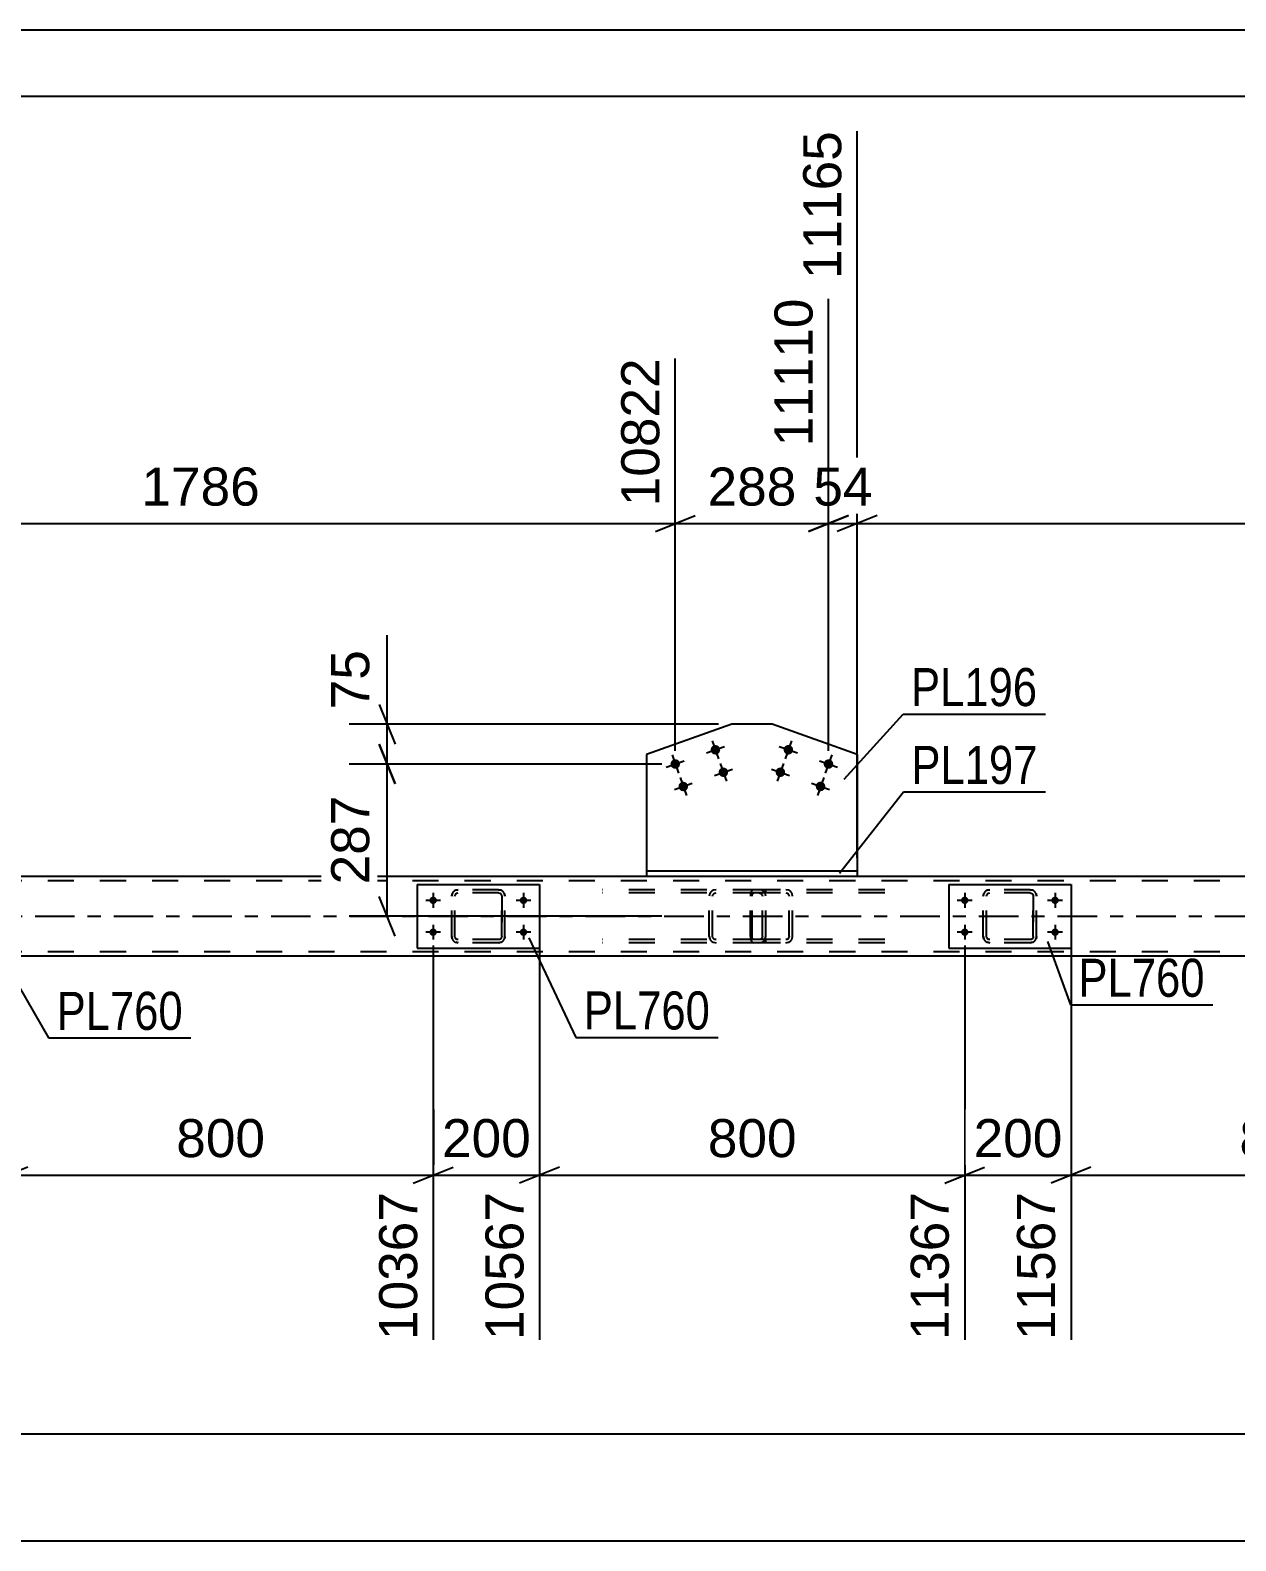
# Model space of a CAD drawing. Header units: millimetres. Extents: x -132 to 709, y -396 to 198.
# Drawn here: x 365 to 455.7, y 84 to 197.7 of the extents above; entities that cross this region are included whole.
import ezdxf

# ---------------------------------------------------------------- set-up
doc = ezdxf.new("R2010")
doc.units = ezdxf.units.MM
doc.linetypes.add('DXK_LINE_DOT2', pattern=[3.9198, 1.9599, -1.9599])
doc.linetypes.add('DXK_LINE_DOT3', pattern=[5.9187, 2.979, -0.9799, 0.9799, -0.9799])
doc.styles.add('Arial', font='arial.ttf', dxfattribs={"height": 0.2})
doc.styles.add('Arial Narrow', font='ARIALN.TTF', dxfattribs={"height": 0.2})

# ---------------------------------------------------------------- blocks, each defined once
blk = doc.blocks.new('Unknown-203774460-1113')
at = {"color": 5, "linetype": 'Continuous'}
for p, q in [((709.17, 197.74), (-131.83, 197.74)), ((704.17, 192.74), (-126.83, 192.74))]:
    blk.add_line(p, q, dxfattribs=at)
blk = doc.blocks.new('Bolt-203774460-3149 - 2967')
at = {"linetype": 'Continuous'}
for points in [[(422.36, 143.46, -1), (421.68, 143.7, -1)], [(421.76, 141.77, -1), (421.08, 142.01, -1)], [(425.38, 142.39, -1), (424.7, 142.63, -1)], [(424.78, 140.7, -1), (424.1, 140.94, -1)]]:
    blk.add_hatch(color=1, dxfattribs=at).paths.add_polyline_path(points)
at = {"color": 1, "linetype": 'Continuous'}
for p, q in [((421.34, 143.82), (422.7, 143.34)), ((422.26, 144.26), (421.78, 142.9)), ((420.74, 142.13), (422.1, 141.64)), ((421.66, 142.56), (421.18, 141.21)), ((424.36, 142.75), (425.72, 142.27)), ((425.28, 143.19), (424.8, 141.83)), ((423.76, 141.06), (425.11, 140.58)), ((424.68, 141.49), (424.2, 140.14))]:
    blk.add_line(p, q, dxfattribs=at)
blk = doc.blocks.new('Part-203774460-3044 - 2967')
at = {"color": 2, "linetype": 'Continuous'}
for p, q in [((427.2, 134.45), (411.35, 134.45)), ((411.35, 134.45), (411.35, 134.05)), ((427.2, 134.45), (427.2, 134.05)), ((427.2, 134.05), (411.35, 134.05))]:
    blk.add_line(p, q, dxfattribs=at)
blk = doc.blocks.new('Bolt-203774460-3128 - 2967')
at = {"linetype": 'Continuous'}
for points in [[(435.29, 131.97, -1), (435.29, 132.53, -1)], [(442.09, 131.97, -1), (442.09, 132.53, -1)], [(435.29, 129.57, -1), (435.29, 130.13, -1)], [(442.09, 129.57, -1), (442.09, 130.13, -1)]]:
    blk.add_hatch(color=1, dxfattribs=at).paths.add_polyline_path(points)
at = {"color": 1, "linetype": 'Continuous'}
for p, q in [((435.85, 132.25), (434.73, 132.25)), ((435.29, 132.81), (435.29, 131.69)), ((442.65, 132.25), (441.53, 132.25)), ((442.09, 132.81), (442.09, 131.69)), ((435.85, 129.85), (434.73, 129.85)), ((435.29, 130.41), (435.29, 129.29)), ((442.65, 129.85), (441.53, 129.85)), ((442.09, 130.41), (442.09, 129.29))]:
    blk.add_line(p, q, dxfattribs=at)
blk = doc.blocks.new('Part-203774460-3049 - 2967')
at = {"color": 2, "linetype": 'Continuous'}
for p, q in [((417.76, 145.5), (411.35, 143.23)), ((420.79, 145.5), (417.76, 145.5)), ((427.2, 143.23), (420.79, 145.5)), ((411.35, 143.23), (411.35, 134.45)), ((427.2, 143.23), (427.2, 134.45))]:
    blk.add_line(p, q, dxfattribs=at)
at = {"color": 7, "linetype": 'DXK_LINE_DOT2'}
blk.add_line((427.2, 134.45), (411.35, 134.45), dxfattribs=at)
blk = doc.blocks.new('Part-203774460-3110 - 2967')
at = {"color": 7, "linetype": 'DXK_LINE_DOT2'}
for p, q in [((611.29, 133.73), (-19.38, 133.73)), ((427.2, 134.05), (411.35, 134.05)), ((611.29, 128.37), (-19.38, 128.37))]:
    blk.add_line(p, q, dxfattribs=at)
at = {"color": 2, "linetype": 'Continuous'}
for p, q in [((411.35, 134.05), (342.07, 134.05)), ((496.48, 134.05), (427.2, 134.05)), ((611.29, 128.05), (-15.38, 128.05))]:
    blk.add_line(p, q, dxfattribs=at)
at = {"color": 7, "linetype": 'DXK_LINE_DOT3'}
blk.add_line((-19.38, 131.05), (611.29, 131.05), dxfattribs=at)
blk = doc.blocks.new('Bolt-203774460-3129 - 2967')
at = {"linetype": 'Continuous'}
for points in [[(416.87, 143.7, -1), (416.19, 143.46, -1)], [(413.85, 142.63, -1), (413.17, 142.39, -1)], [(417.47, 142.01, -1), (416.79, 141.77, -1)], [(414.45, 140.94, -1), (413.77, 140.7, -1)]]:
    blk.add_hatch(color=1, dxfattribs=at).paths.add_polyline_path(points)
at = {"color": 1, "linetype": 'Continuous'}
for p, q in [((415.85, 143.34), (417.21, 143.82)), ((416.29, 144.26), (416.77, 142.9)), ((412.83, 142.27), (414.19, 142.75)), ((413.27, 143.19), (413.75, 141.83)), ((416.45, 141.64), (417.81, 142.13)), ((416.89, 142.56), (417.37, 141.21)), ((413.44, 140.58), (414.79, 141.06)), ((413.87, 141.49), (414.35, 140.14))]:
    blk.add_line(p, q, dxfattribs=at)
blk = doc.blocks.new('Bolt-203774460-3130 - 2967')
at = {"linetype": 'Continuous'}
for points in [[(395.29, 131.97, -1), (395.29, 132.53, -1)], [(402.09, 131.97, -1), (402.09, 132.53, -1)], [(395.29, 129.57, -1), (395.29, 130.13, -1)], [(402.09, 129.57, -1), (402.09, 130.13, -1)]]:
    blk.add_hatch(color=1, dxfattribs=at).paths.add_polyline_path(points)
at = {"color": 1, "linetype": 'Continuous'}
for p, q in [((395.85, 132.25), (394.73, 132.25)), ((395.29, 132.81), (395.29, 131.69)), ((402.65, 132.25), (401.53, 132.25)), ((402.09, 132.81), (402.09, 131.69)), ((395.85, 129.85), (394.73, 129.85)), ((395.29, 130.41), (395.29, 129.29)), ((402.65, 129.85), (401.53, 129.85)), ((402.09, 130.41), (402.09, 129.29))]:
    blk.add_line(p, q, dxfattribs=at)
blk = doc.blocks.new('Part-203774460-3156 - 2967')
at = {"color": 7, "linetype": 'DXK_LINE_DOT2'}
for p, q in [((419.43, 133.05), (419.32, 133.02)), ((429.27, 133.05), (419.43, 133.05)), ((420.32, 132.81), (420.32, 133.05)), ((422.03, 133.02), (421.83, 133.05)), ((419.18, 132.76), (419.16, 132.57)), ((419.16, 129.53), (419.16, 132.57)), ((419.23, 132.91), (419.18, 132.76)), ((419.32, 133.02), (419.23, 132.91)), ((419.29, 132.57), (419.3, 132.66)), ((419.29, 129.53), (419.29, 132.57)), ((419.3, 132.66), (419.33, 132.74)), ((419.33, 132.74), (419.37, 132.79)), ((419.37, 132.79), (419.43, 132.81)), ((429.27, 132.81), (419.43, 132.81)), ((421.83, 132.81), (421.93, 132.79)), ((421.93, 132.79), (422.01, 132.74)), ((422.01, 132.74), (422.06, 132.66)), ((422.06, 132.66), (422.08, 132.57)), ((422.08, 129.53), (422.08, 132.57)), ((422.34, 132.57), (422.3, 132.76)), ((422.34, 129.53), (422.34, 132.57)), ((419.16, 129.53), (419.18, 129.35)), ((419.18, 129.35), (419.23, 129.19)), ((419.23, 129.19), (419.32, 129.09)), ((419.3, 129.44), (419.29, 129.53)), ((419.33, 129.36), (419.3, 129.44)), ((419.32, 129.09), (419.43, 129.05)), ((419.37, 129.31), (419.33, 129.36)), ((419.43, 129.29), (419.37, 129.31)), ((429.27, 129.29), (419.43, 129.29)), ((429.27, 129.05), (419.43, 129.05)), ((420.32, 129.05), (420.32, 129.29)), ((421.93, 129.31), (421.83, 129.29)), ((421.83, 129.05), (422.03, 129.09)), ((422.01, 129.36), (421.93, 129.31)), ((422.06, 129.44), (422.01, 129.36)), ((422.08, 129.53), (422.06, 129.44)), ((422.3, 129.35), (422.34, 129.53))]:
    blk.add_line(p, q, dxfattribs=at)
for centre, start, end in [((421.85, 132.56), 23.8951, 68.8487), ((421.85, 129.55), 291.1513, 336.1049)]:
    blk.add_arc(centre, 0.492, start, end, dxfattribs=at)
blk = doc.blocks.new('Part-203774460-3241 - 2967')
at = {"color": 7, "linetype": 'DXK_LINE_DOT2'}
for p, q in [((396.99, 133.02), (397.17, 133.05)), ((397.17, 133.05), (396.99, 133.02)), ((400.21, 133.05), (397.17, 133.05)), ((400.21, 133.05), (400.4, 133.02)), ((400.4, 133.02), (400.21, 133.05)), ((396.69, 132.57), (396.73, 132.76)), ((396.73, 132.76), (396.69, 132.57)), ((396.69, 129.53), (396.69, 132.57)), ((396.69, 129.53), (396.69, 132.57)), ((396.93, 132.57), (396.95, 132.66)), ((396.93, 129.53), (396.93, 132.57)), ((396.93, 129.53), (396.93, 132.57)), ((396.95, 132.66), (397, 132.74)), ((397, 132.74), (397.08, 132.79)), ((397.08, 132.79), (397.17, 132.81)), ((400.21, 132.81), (397.17, 132.81)), ((400.21, 132.81), (400.3, 132.79)), ((400.3, 132.79), (400.38, 132.74)), ((400.38, 132.74), (400.43, 132.66)), ((400.43, 132.66), (400.45, 132.57)), ((400.45, 129.53), (400.45, 132.57)), ((400.45, 132.57), (400.45, 129.53)), ((400.66, 132.76), (400.69, 132.57)), ((400.69, 132.57), (400.66, 132.76)), ((400.69, 129.53), (400.69, 132.57)), ((400.69, 129.53), (400.69, 132.57)), ((396.73, 129.35), (396.69, 129.53)), ((396.69, 129.53), (396.73, 129.35)), ((396.95, 129.44), (396.93, 129.53)), ((397, 129.36), (396.95, 129.44)), ((397.17, 129.05), (396.99, 129.09)), ((396.99, 129.09), (397.17, 129.05)), ((397.08, 129.31), (397, 129.36)), ((397.17, 129.29), (397.08, 129.31)), ((400.21, 129.29), (397.17, 129.29)), ((400.21, 129.05), (397.17, 129.05)), ((400.3, 129.31), (400.21, 129.29)), ((400.4, 129.09), (400.21, 129.05)), ((400.21, 129.05), (400.4, 129.09)), ((400.38, 129.36), (400.3, 129.31)), ((400.43, 129.44), (400.38, 129.36)), ((400.45, 129.53), (400.43, 129.44)), ((400.69, 129.53), (400.66, 129.35)), ((400.66, 129.35), (400.69, 129.53))]:
    blk.add_line(p, q, dxfattribs=at)
at = {"color": 7, "linetype": 'DXK_LINE_DOT3'}
blk.add_line((398.69, 131.05), (398.69, 131.05), dxfattribs=at)
at = {"color": 7, "linetype": 'DXK_LINE_DOT2'}
for centre, start, end in [((397.17, 132.57), 112.5, 157.5), ((397.17, 132.57), 112.5, 157.5), ((400.21, 132.57), 22.5, 67.5), ((400.21, 132.57), 22.5, 67.5), ((397.17, 129.53), 202.5, 247.5), ((397.17, 129.53), 202.5, 247.5), ((400.21, 129.53), 292.5, 337.5), ((400.21, 129.53), 292.5, 337.5)]:
    blk.add_arc(centre, 0.48, start, end, dxfattribs=at)
blk = doc.blocks.new('Part-203774460-3246 - 2967')
at = {"color": 2, "linetype": 'Continuous'}
for p, q in [((394.09, 133.45), (394.09, 128.65)), ((394.09, 133.45), (403.29, 133.45)), ((403.29, 133.45), (403.29, 128.65)), ((394.09, 128.65), (403.29, 128.65))]:
    blk.add_line(p, q, dxfattribs=at)
blk = doc.blocks.new('Part-203774460-3247 - 2967')
at = {"color": 7, "linetype": 'DXK_LINE_DOT2'}
for p, q in [((436.99, 133.02), (437.17, 133.05)), ((437.17, 133.05), (436.99, 133.02)), ((440.21, 133.05), (437.17, 133.05)), ((440.21, 133.05), (440.4, 133.02)), ((440.4, 133.02), (440.21, 133.05)), ((436.69, 132.57), (436.73, 132.76)), ((436.73, 132.76), (436.69, 132.57)), ((436.69, 129.53), (436.69, 132.57)), ((436.69, 129.53), (436.69, 132.57)), ((436.93, 132.57), (436.95, 132.66)), ((436.93, 129.53), (436.93, 132.57)), ((436.93, 129.53), (436.93, 132.57)), ((436.95, 132.66), (437, 132.74)), ((437, 132.74), (437.08, 132.79)), ((437.08, 132.79), (437.17, 132.81)), ((440.21, 132.81), (437.17, 132.81)), ((440.21, 132.81), (440.3, 132.79)), ((440.3, 132.79), (440.38, 132.74)), ((440.38, 132.74), (440.43, 132.66)), ((440.43, 132.66), (440.45, 132.57)), ((440.45, 129.53), (440.45, 132.57)), ((440.45, 132.57), (440.45, 129.53)), ((440.66, 132.76), (440.69, 132.57)), ((440.69, 132.57), (440.66, 132.76)), ((440.69, 129.53), (440.69, 132.57)), ((440.69, 129.53), (440.69, 132.57)), ((436.73, 129.35), (436.69, 129.53)), ((436.69, 129.53), (436.73, 129.35)), ((436.95, 129.44), (436.93, 129.53)), ((437, 129.36), (436.95, 129.44)), ((437.17, 129.05), (436.99, 129.09)), ((436.99, 129.09), (437.17, 129.05)), ((437.08, 129.31), (437, 129.36)), ((437.17, 129.29), (437.08, 129.31)), ((440.21, 129.29), (437.17, 129.29)), ((440.21, 129.05), (437.17, 129.05)), ((440.3, 129.31), (440.21, 129.29)), ((440.4, 129.09), (440.21, 129.05)), ((440.21, 129.05), (440.4, 129.09)), ((440.38, 129.36), (440.3, 129.31)), ((440.43, 129.44), (440.38, 129.36)), ((440.45, 129.53), (440.43, 129.44)), ((440.69, 129.53), (440.66, 129.35)), ((440.66, 129.35), (440.69, 129.53))]:
    blk.add_line(p, q, dxfattribs=at)
at = {"color": 7, "linetype": 'DXK_LINE_DOT3'}
blk.add_line((438.69, 131.05), (438.69, 131.05), dxfattribs=at)
at = {"color": 7, "linetype": 'DXK_LINE_DOT2'}
for centre, start, end in [((437.17, 132.57), 112.5, 157.5), ((437.17, 132.57), 112.5, 157.5), ((440.21, 132.57), 22.5, 67.5), ((440.21, 132.57), 22.5, 67.5), ((437.17, 129.53), 202.5, 247.5), ((437.17, 129.53), 202.5, 247.5), ((440.21, 129.53), 292.5, 337.5), ((440.21, 129.53), 292.5, 337.5)]:
    blk.add_arc(centre, 0.48, start, end, dxfattribs=at)
blk = doc.blocks.new('Part-203774460-3252 - 2967')
at = {"color": 2, "linetype": 'Continuous'}
for p, q in [((434.09, 133.45), (434.09, 128.65)), ((434.09, 133.45), (443.29, 133.45)), ((443.29, 133.45), (443.29, 128.65)), ((434.09, 128.65), (443.29, 128.65))]:
    blk.add_line(p, q, dxfattribs=at)
blk = doc.blocks.new('Part-203774460-3306 - 2967')
at = {"color": 7, "linetype": 'DXK_LINE_DOT2'}
for p, q in [((419.81, 133.05), (408.04, 133.05)), ((416.58, 133.05), (416.38, 133.02)), ((420.01, 133.02), (419.81, 133.05)), ((419.81, 132.81), (408.04, 132.81)), ((416.11, 132.76), (416.07, 132.57)), ((416.07, 129.53), (416.07, 132.57)), ((416.32, 132.57), (416.34, 132.66)), ((416.32, 129.53), (416.32, 132.57)), ((416.34, 132.66), (416.4, 132.74)), ((416.4, 132.74), (416.48, 132.79)), ((416.48, 132.79), (416.58, 132.81)), ((419.81, 132.81), (419.91, 132.79)), ((419.91, 132.79), (419.99, 132.74)), ((419.99, 132.74), (420.05, 132.66)), ((420.05, 132.66), (420.07, 132.57)), ((420.07, 129.53), (420.07, 132.57)), ((420.32, 132.57), (420.28, 132.76)), ((420.32, 129.53), (420.32, 132.57)), ((419.81, 129.29), (408.04, 129.29)), ((419.81, 129.05), (408.04, 129.05)), ((416.07, 129.53), (416.11, 129.35)), ((416.34, 129.44), (416.32, 129.53)), ((416.4, 129.36), (416.34, 129.44)), ((416.38, 129.09), (416.58, 129.05)), ((416.48, 129.31), (416.4, 129.36)), ((416.58, 129.29), (416.48, 129.31)), ((419.91, 129.31), (419.81, 129.29)), ((419.81, 129.05), (420.01, 129.09)), ((419.99, 129.36), (419.91, 129.31)), ((420.05, 129.44), (419.99, 129.36)), ((420.07, 129.53), (420.05, 129.44)), ((420.28, 129.35), (420.32, 129.53))]:
    blk.add_line(p, q, dxfattribs=at)
for centre, start, end in [((416.56, 132.55), 110.7583, 155.68), ((419.83, 132.55), 24.32, 69.2417), ((416.56, 129.55), 204.32, 249.2417), ((419.83, 129.55), 290.7583, 335.68)]:
    blk.add_arc(centre, 0.496, start, end, dxfattribs=at)
blk = doc.blocks.new('StraightDimension-203774460-3710 - 2967')
at = {"color": 7, "linetype": 'Continuous'}
blk.add_line((-20.18, 84.05), (644.02, 84.05), dxfattribs=at)
blk = doc.blocks.new('StraightDimension-203774460-22634 - 2967')
at = {"color": 7, "linetype": 'Continuous'}
for p, q in [((443.29, 129.34), (443.29, 99.16)), ((475.29, 128.85), (475.29, 99.16)), ((444.79, 112.17), (441.79, 110.97)), ((443.29, 111.57), (475.29, 111.57)), ((473.79, 110.97), (476.79, 112.17))]:
    blk.add_line(p, q, dxfattribs=at)
at = {"color": 0}
blk.add_wipeout([(463.23, 112.32), (463.23, 116.52), (455.36, 116.52), (455.36, 112.32)], dxfattribs=at)
at = {"color": 3, "style": 'Arial'}
blk.add_text('800', height=2.865, dxfattribs=at).set_placement((455.96, 112.92))
at = {"color": 0, "linetype": 'Continuous'}
blk.add_wipeout([(474.69, 110.87), (470.49, 110.87), (470.49, 98.56), (474.69, 98.56)], dxfattribs=at)
at = {"color": 3, "linetype": 'Continuous', "style": 'Arial'}
blk.add_text('12367', height=2.865, rotation=90.0002, dxfattribs=at).set_placement((474.09, 99.16))
blk = doc.blocks.new('StraightDimension-203774460-22636 - 2967')
at = {"color": 7, "linetype": 'Continuous'}
for p, q in [((403.29, 128.85), (403.29, 99.16)), ((435.29, 128.85), (435.29, 99.16)), ((404.79, 112.17), (401.79, 110.97)), ((403.29, 111.57), (435.29, 111.57)), ((433.79, 110.97), (436.79, 112.17))]:
    blk.add_line(p, q, dxfattribs=at)
at = {"color": 0}
blk.add_wipeout([(423.23, 112.32), (423.23, 116.52), (415.36, 116.52), (415.36, 112.32)], dxfattribs=at)
at = {"color": 3, "style": 'Arial'}
blk.add_text('800', height=2.865, dxfattribs=at).set_placement((415.96, 112.92))
at = {"color": 0, "linetype": 'Continuous'}
blk.add_wipeout([(434.69, 110.87), (430.49, 110.87), (430.49, 98.56), (434.69, 98.56)], dxfattribs=at)
at = {"color": 3, "linetype": 'Continuous', "style": 'Arial'}
blk.add_text('11367', height=2.865, rotation=90.0002, dxfattribs=at).set_placement((434.09, 99.16))
blk = doc.blocks.new('StraightDimension-203774460-22635 - 2967')
at = {"color": 7, "linetype": 'Continuous'}
for p, q in [((435.29, 128.85), (435.29, 99.16)), ((443.29, 129.34), (443.29, 99.16)), ((433.79, 110.97), (436.79, 112.17)), ((435.29, 111.57), (443.29, 111.57)), ((444.79, 112.17), (441.79, 110.97))]:
    blk.add_line(p, q, dxfattribs=at)
at = {"color": 0}
blk.add_wipeout([(443.23, 112.32), (443.23, 116.52), (435.36, 116.52), (435.36, 112.32)], dxfattribs=at)
at = {"color": 0, "linetype": 'Continuous'}
blk.add_wipeout([(442.69, 110.87), (438.49, 110.87), (438.49, 98.56), (442.69, 98.56)], dxfattribs=at)
at = {"color": 3, "style": 'Arial'}
blk.add_text('200', height=2.865, dxfattribs=at).set_placement((435.96, 112.92))
at = {"color": 3, "linetype": 'Continuous', "style": 'Arial'}
blk.add_text('11567', height=2.865, rotation=90.0002, dxfattribs=at).set_placement((442.09, 99.16))
blk = doc.blocks.new('StraightDimension-203774460-22947 - 2967')
at = {"color": 7, "linetype": 'Continuous'}
for p, q in [((342.07, 135.45), (342.07, 185.5)), ((413.51, 143.51), (413.51, 173.03)), ((343.57, 161.21), (340.57, 160.01)), ((342.07, 160.61), (413.51, 160.61)), ((412.01, 160.01), (415.01, 161.21))]:
    blk.add_line(p, q, dxfattribs=at)
at = {"color": 0}
blk.add_wipeout([(382.84, 161.36), (382.84, 165.56), (372.74, 165.56), (372.74, 161.36)], dxfattribs=at)
at = {"color": 3, "style": 'Arial'}
blk.add_text('1786', height=2.865, dxfattribs=at).set_placement((373.34, 161.96))
at = {"color": 0, "linetype": 'Continuous'}
blk.add_wipeout([(412.91, 173.63), (408.71, 173.63), (408.71, 161.31), (412.91, 161.31)], dxfattribs=at)
at = {"color": 3, "linetype": 'Continuous', "style": 'Arial'}
blk.add_text('10822', height=2.865, rotation=90.0002, dxfattribs=at).set_placement((412.31, 161.91))
blk = doc.blocks.new('StraightDimension-203774460-4353 - 2967')
at = {"color": 7, "linetype": 'Continuous'}
blk.add_line((-19.38, 92.1), (643.22, 92.1), dxfattribs=at)
blk = doc.blocks.new('StraightDimension-203774460-22637 - 2967')
at = {"color": 7, "linetype": 'Continuous'}
for p, q in [((395.29, 128.85), (395.29, 99.16)), ((403.29, 128.85), (403.29, 99.16)), ((393.79, 110.97), (396.79, 112.17)), ((395.29, 111.57), (403.29, 111.57)), ((404.79, 112.17), (401.79, 110.97))]:
    blk.add_line(p, q, dxfattribs=at)
at = {"color": 0}
blk.add_wipeout([(403.23, 112.32), (403.23, 116.52), (395.36, 116.52), (395.36, 112.32)], dxfattribs=at)
at = {"color": 0, "linetype": 'Continuous'}
blk.add_wipeout([(402.69, 110.87), (398.49, 110.87), (398.49, 98.56), (402.69, 98.56)], dxfattribs=at)
at = {"color": 3, "style": 'Arial'}
blk.add_text('200', height=2.865, dxfattribs=at).set_placement((395.96, 112.92))
at = {"color": 3, "linetype": 'Continuous', "style": 'Arial'}
blk.add_text('10567', height=2.865, rotation=90.0002, dxfattribs=at).set_placement((402.09, 99.16))
blk = doc.blocks.new('StraightDimension-203774460-22638 - 2967')
at = {"color": 7, "linetype": 'Continuous'}
for p, q in [((363.29, 128.85), (363.29, 101.38)), ((395.29, 128.85), (395.29, 99.16)), ((364.79, 112.17), (361.79, 110.97)), ((363.29, 111.57), (395.29, 111.57)), ((393.79, 110.97), (396.79, 112.17))]:
    blk.add_line(p, q, dxfattribs=at)
at = {"color": 0}
blk.add_wipeout([(383.23, 112.32), (383.23, 116.52), (375.36, 116.52), (375.36, 112.32)], dxfattribs=at)
at = {"color": 3, "style": 'Arial'}
blk.add_text('800', height=2.865, dxfattribs=at).set_placement((375.96, 112.92))
at = {"color": 0, "linetype": 'Continuous'}
blk.add_wipeout([(394.69, 110.87), (390.49, 110.87), (390.49, 98.56), (394.69, 98.56)], dxfattribs=at)
at = {"color": 3, "linetype": 'Continuous', "style": 'Arial'}
blk.add_text('10367', height=2.865, rotation=90.0002, dxfattribs=at).set_placement((394.09, 99.16))
blk = doc.blocks.new('StraightDimension-203774460-22944 - 2967')
at = {"color": 7, "linetype": 'Continuous'}
for p, q in [((427.2, 135.45), (427.2, 190.13)), ((498.65, 143.51), (498.65, 173.03)), ((428.7, 161.21), (425.7, 160.01)), ((427.2, 160.61), (498.65, 160.61)), ((497.15, 160.01), (500.15, 161.21))]:
    blk.add_line(p, q, dxfattribs=at)
at = {"color": 0}
blk.add_wipeout([(467.97, 161.36), (467.97, 165.56), (457.88, 165.56), (457.88, 161.36)], dxfattribs=at)
at = {"color": 3, "style": 'Arial'}
blk.add_text('1786', height=2.865, dxfattribs=at).set_placement((458.48, 161.96))
at = {"color": 0, "linetype": 'Continuous'}
blk.add_wipeout([(498.05, 173.63), (493.85, 173.63), (493.85, 161.31), (498.05, 161.31)], dxfattribs=at)
at = {"color": 3, "linetype": 'Continuous', "style": 'Arial'}
blk.add_text('12951', height=2.865, rotation=90.0002, dxfattribs=at).set_placement((497.45, 161.91))
blk = doc.blocks.new('StraightDimension-203774460-22945 - 2967')
at = {"color": 7, "linetype": 'Continuous'}
for p, q in [((427.2, 135.45), (427.2, 190.13)), ((425.04, 143.51), (425.04, 177.53)), ((423.54, 160.01), (426.54, 161.21)), ((425.04, 160.61), (427.2, 160.61)), ((428.7, 161.21), (425.7, 160.01))]:
    blk.add_line(p, q, dxfattribs=at)
at = {"color": 0, "linetype": 'Continuous'}
blk.add_wipeout([(426.6, 190.73), (422.4, 190.73), (422.4, 178.41), (426.6, 178.41)], dxfattribs=at)
at = {"color": 3, "linetype": 'Continuous', "style": 'Arial'}
blk.add_text('11165', height=2.865, rotation=90.0002, dxfattribs=at).set_placement((426, 179.01))
at = {"color": 0}
blk.add_wipeout([(428.94, 161.36), (428.94, 165.56), (423.3, 165.56), (423.3, 161.36)], dxfattribs=at)
at = {"color": 3, "style": 'Arial'}
blk.add_text('54', height=2.865, dxfattribs=at).set_placement((423.9, 161.96))
blk = doc.blocks.new('StraightDimension-203774460-22946 - 2967')
at = {"color": 7, "linetype": 'Continuous'}
for p, q in [((425.04, 143.51), (425.04, 177.53)), ((413.51, 143.51), (413.51, 173.03)), ((412.01, 160.01), (415.01, 161.21)), ((413.51, 160.61), (425.04, 160.61)), ((426.54, 161.21), (423.54, 160.01))]:
    blk.add_line(p, q, dxfattribs=at)
at = {"color": 0}
blk.add_wipeout([(423.21, 161.36), (423.21, 165.56), (415.34, 165.56), (415.34, 161.36)], dxfattribs=at)
at = {"color": 3, "style": 'Arial'}
blk.add_text('288', height=2.865, dxfattribs=at).set_placement((415.94, 161.96))
at = {"color": 0, "linetype": 'Continuous'}
blk.add_wipeout([(424.44, 178.13), (420.24, 178.13), (420.24, 165.81), (424.44, 165.81)], dxfattribs=at)
at = {"color": 3, "linetype": 'Continuous', "style": 'Arial'}
blk.add_text('11110', height=2.865, rotation=90.0002, dxfattribs=at).set_placement((423.84, 166.41))
blk = doc.blocks.new('StraightDimension-203774460-23269 - 2967')
at = {"color": 7, "linetype": 'Continuous'}
for p, q in [((391.83, 145.5), (391.83, 152.2)), ((391.83, 145.5), (391.83, 152.2)), ((391.23, 147), (392.43, 144)), ((416.76, 145.5), (388.98, 145.5)), ((391.83, 142.51), (391.83, 145.5)), ((392.43, 141.01), (391.23, 144.01)), ((412.51, 142.51), (388.98, 142.51))]:
    blk.add_line(p, q, dxfattribs=at)
at = {"color": 0}
blk.add_wipeout([(391.08, 151.68), (386.88, 151.68), (386.88, 146.03), (391.08, 146.03)], dxfattribs=at)
at = {"color": 3, "style": 'Arial'}
blk.add_text('75', height=2.865, rotation=90.0002, dxfattribs=at).set_placement((390.48, 146.63))
blk = doc.blocks.new('StraightDimension-203774460-23270 - 2967')
at = {"color": 7, "linetype": 'Continuous'}
for p, q in [((391.23, 144.01), (392.43, 141.01)), ((412.51, 142.51), (388.98, 142.51)), ((391.83, 131.05), (391.83, 142.51)), ((392.43, 129.55), (391.23, 132.55)), ((412.51, 131.05), (388.98, 131.05))]:
    blk.add_line(p, q, dxfattribs=at)
at = {"color": 0}
blk.add_wipeout([(391.08, 140.72), (386.88, 140.72), (386.88, 132.85), (391.08, 132.85)], dxfattribs=at)
at = {"color": 3, "style": 'Arial'}
blk.add_text('287', height=2.865, rotation=90.0002, dxfattribs=at).set_placement((390.48, 133.45))
blk = doc.blocks.new('Mark-203774460-3040 - 2967')
at = {"color": 30, "linetype": 'Continuous'}
for p, q in [((425.86, 134.3), (430.68, 140.41)), ((430.68, 140.41), (441.38, 140.41))]:
    blk.add_line(p, q, dxfattribs=at)
at = {"color": 0}
blk.add_wipeout([(440.78, 141.01), (440.78, 144.01), (431.28, 144.01), (431.28, 141.01)], dxfattribs=at)
blk.add_wipeout([(440.78, 141.01), (440.78, 144.01), (431.28, 144.01), (431.28, 141.01)], dxfattribs=at)
at = {"color": 3, "style": 'Arial Narrow'}
blk.add_text('PL197', height=2.863, dxfattribs=at).set_placement((431.28, 141.01))
blk = doc.blocks.new('Mark-203774460-3045 - 2967')
at = {"color": 30, "linetype": 'Continuous'}
for p, q in [((426.23, 141.36), (430.65, 146.27)), ((430.65, 146.27), (441.36, 146.27))]:
    blk.add_line(p, q, dxfattribs=at)
at = {"color": 0}
blk.add_wipeout([(440.76, 146.87), (440.76, 149.87), (431.25, 149.87), (431.25, 146.87)], dxfattribs=at)
blk.add_wipeout([(440.76, 146.87), (440.76, 149.87), (431.25, 149.87), (431.25, 146.87)], dxfattribs=at)
at = {"color": 3, "style": 'Arial Narrow'}
blk.add_text('PL196', height=2.863, dxfattribs=at).set_placement((431.25, 146.87))
blk = doc.blocks.new('Mark-203774460-3215 - 2967')
at = {"color": 30, "linetype": 'Continuous'}
for p, q in [((362.25, 129.01), (366.36, 121.9)), ((366.36, 121.9), (377.06, 121.9))]:
    blk.add_line(p, q, dxfattribs=at)
at = {"color": 0}
blk.add_wipeout([(376.46, 122.5), (376.46, 125.5), (366.96, 125.5), (366.96, 122.5)], dxfattribs=at)
blk.add_wipeout([(376.46, 122.5), (376.46, 125.5), (366.96, 125.5), (366.96, 122.5)], dxfattribs=at)
at = {"color": 3, "style": 'Arial Narrow'}
blk.add_text('PL760', height=2.863, dxfattribs=at).set_placement((366.96, 122.5))
blk = doc.blocks.new('Mark-203774460-3242 - 2967')
at = {"color": 30, "linetype": 'Continuous'}
for p, q in [((402.48, 129.43), (406.03, 121.93)), ((406.03, 121.93), (416.73, 121.93))]:
    blk.add_line(p, q, dxfattribs=at)
at = {"color": 0}
blk.add_wipeout([(416.13, 122.53), (416.13, 125.53), (406.63, 125.53), (406.63, 122.53)], dxfattribs=at)
blk.add_wipeout([(416.13, 122.53), (416.13, 125.53), (406.63, 125.53), (406.63, 122.53)], dxfattribs=at)
at = {"color": 3, "style": 'Arial Narrow'}
blk.add_text('PL760', height=2.863, dxfattribs=at).set_placement((406.63, 122.53))
blk = doc.blocks.new('Mark-203774460-3248 - 2967')
at = {"color": 30, "linetype": 'Continuous'}
for p, q in [((441.52, 129.15), (443.25, 124.39)), ((443.25, 124.39), (453.95, 124.39))]:
    blk.add_line(p, q, dxfattribs=at)
at = {"color": 0}
blk.add_wipeout([(453.35, 124.99), (453.35, 127.99), (443.85, 127.99), (443.85, 124.99)], dxfattribs=at)
blk.add_wipeout([(453.35, 124.99), (453.35, 127.99), (443.85, 127.99), (443.85, 124.99)], dxfattribs=at)
at = {"color": 3, "style": 'Arial Narrow'}
blk.add_text('PL760', height=2.863, dxfattribs=at).set_placement((443.85, 124.99))

msp = doc.modelspace()

# ---------------------------------------------------------------- block references
for name in ['Unknown-203774460-1113', 'Part-203774460-3049 - 2967', 'Bolt-203774460-3129 - 2967', 'Bolt-203774460-3149 - 2967', 'Part-203774460-3044 - 2967', 'Part-203774460-3110 - 2967', 'Part-203774460-3246 - 2967', 'Part-203774460-3241 - 2967', 'Part-203774460-3306 - 2967', 'Part-203774460-3156 - 2967', 'Part-203774460-3252 - 2967', 'Part-203774460-3247 - 2967', 'Bolt-203774460-3130 - 2967', 'Bolt-203774460-3128 - 2967']:
    msp.add_blockref(name, (0, 0))

# ---------------------------------------------------------------- next in the draw order: block references
for name in ['StraightDimension-203774460-22944 - 2967', 'StraightDimension-203774460-22947 - 2967', 'StraightDimension-203774460-3710 - 2967']:
    msp.add_blockref(name, (0, 0))

# ---------------------------------------------------------------- next in the draw order: block references
for name in ['StraightDimension-203774460-22945 - 2967', 'StraightDimension-203774460-22636 - 2967', 'StraightDimension-203774460-22634 - 2967']:
    msp.add_blockref(name, (0, 0))

# ---------------------------------------------------------------- next in the draw order: block references
for name in ['StraightDimension-203774460-22946 - 2967', 'StraightDimension-203774460-22635 - 2967']:
    msp.add_blockref(name, (0, 0))

# ---------------------------------------------------------------- next in the draw order: block references
for name in ['StraightDimension-203774460-23269 - 2967', 'Mark-203774460-3040 - 2967', 'StraightDimension-203774460-4353 - 2967']:
    msp.add_blockref(name, (0, 0))

# ---------------------------------------------------------------- next in the draw order: block references
for name in ['Mark-203774460-3045 - 2967', 'StraightDimension-203774460-23270 - 2967', 'StraightDimension-203774460-22637 - 2967', 'Mark-203774460-3248 - 2967']:
    msp.add_blockref(name, (0, 0))

# ---------------------------------------------------------------- next in the draw order: block references
for name in ['StraightDimension-203774460-22638 - 2967', 'Mark-203774460-3242 - 2967']:
    msp.add_blockref(name, (0, 0))

# ---------------------------------------------------------------- next in the draw order: block references
msp.add_blockref('Mark-203774460-3215 - 2967', (0, 0))

doc.saveas('drawing.dxf')
